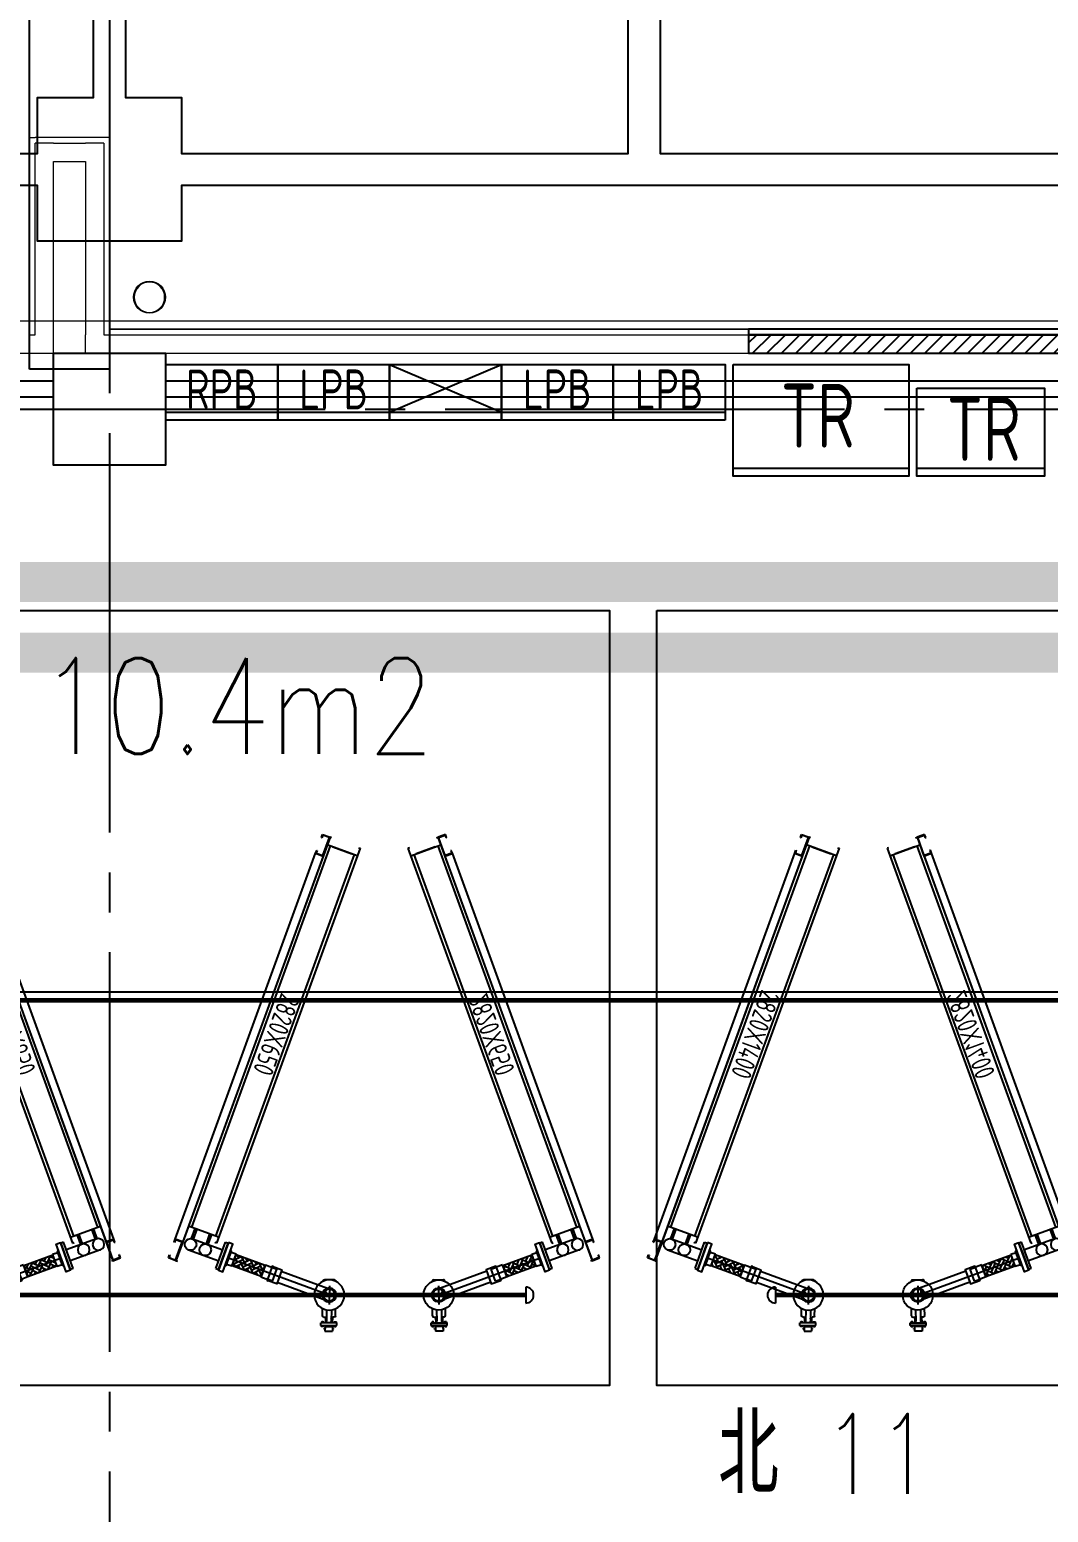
# Model space of a CAD drawing. Extents: x -18489 to 195597, y -1599 to 112111.
# Drawn here: x 12670 to 13308, y 8309 to 9237 of the extents above; entities that cross this region are included whole.
import ezdxf
from ezdxf.enums import TextEntityAlignment as Align

# ---------------------------------------------------------------- set-up
doc = ezdxf.new("R2010")
doc.units = 0
doc.header["$LTSCALE"] = 100
doc.linetypes.add('X-S-FAB-L10$0$COL-CEN-LIN', pattern=[3.25, 2.5, -0.25, 0.25, -0.25])
for name, color, linetype in [('188K-SM-03-F10-ARCH-PA-Y2257103$0$K-AREA', 53, 'Continuous'), ('188K-SM-03-F10-ARCH-PA-Y2257103$0$K-P1S-4.2-單抗', 53, 'Continuous'), ('188K-SM-03-F10-ARCH-PA-Y2257103$0$K-岩棉 2hr 7.5-單抗', 53, 'Continuous'), ('188K-SM-03-F10-ARCH-PA-Y2257103$0$K-岩棉 2hr 7.5-非抗', 53, 'Continuous'), ('188K-SM-03-F10-ELEC-EQ-Y2257103$0$X-F-L30-E-PPB-EQ-200K$0$E-LAY-EQPM', 150, 'Continuous'), ('188K-SM-03-F10-ELEC-EQ-Y2257103$0$X-F-L30-E-PPB-EQ-200K$0$E-LAY-TXT', 3, 'Continuous'), ('188K-SM-03-F10-ELEC-EQ-Y2257103$0$X-F-L30-E-PPB-EQ-200K$0$E-XTR-PNL', 150, 'Continuous'), ('188K-SM-07-F10-MECH-CR PIPE-Y2257103$0$00_AC_CHS_12℃', 4, 'Continuous'), ('188K-SM-07-F10-MECH-CR PIPE-Y2257103$0$00_AC_CHS_20℃', 3, 'Continuous'), ('188K-SM-07-F10-MECH-CR PIPE-Y2257103$0$00_DCC', 7, 'Continuous'), ('188K-SM-07-F10-MECH-CR PIPE-Y2257103$0$00_閥站分組', 1, 'Continuous'), ('X-S-FAB-L10$0$0-DIM-TXT', 8, 'Continuous'), ('X-S-FAB-L10$0$A-OBJE-MEP', 8, 'Continuous'), ('X-S-FAB-L10$0$A-WALL-EX', 8, 'Continuous'), ('X-S-FAB-L10$0$ASP_5', 8, 'Continuous'), ('X-S-FAB-L10$0$BLOCK', 8, 'Continuous'), ('X-S-FAB-L10$0$CCL', 8, 'X-S-FAB-L10$0$COL-CEN-LIN'), ('X-S-FAB-L10$0$COL-S', 8, 'Continuous'), ('X-S-FAB-L10$0$S-FNDN', 8, 'Continuous'), ('X-S-FAB-L10$0$S-SLAB-SHOW', 8, 'Continuous'), ('X-S-FAB-L10$0$Steel Frame-188K', 8, 'Continuous'), ('X-S-FAB-L10$0$WALL_188K_EX', 8, 'Continuous')]:
    doc.layers.add(name, color=color, linetype=linetype)
doc.styles.add('188K-SM-03-F10-ARCH-PA-Y2257103$0$Standard', font='txt.shx', dxfattribs={"bigfont": 'chineset.shx'})
doc.styles.add('188K-SM-03-F10-ELEC-EQ-Y2257103$0$X-F-L30-E-PPB-EQ-200K$0$aa-txt', font='isocp.shx', dxfattribs={"width": 0.8, "bigfont": 'china.shx'})
doc.styles.add('188K-SM-07-F10-MECH-CR PIPE-Y2257103$0$XFM1Q20-200k$0$12P7-XCM2P10$0$AA-TXT', font='simplex.shx', dxfattribs={"bigfont": 'china.shx'})
doc.styles.add('188K-SM-07-F10-MECH-CR PIPE-Y2257103$0$XFM1Q20-200k$0$aa-txt', font='isocp.shx', dxfattribs={"bigfont": 'chineset.shx'})
doc.styles.add('X-S-FAB-L10$0$CHINA', font='simplex.shx', dxfattribs={"width": 0.75, "bigfont": 'chineset.shx'})
doc.styles.add('X-S-FAB-L10$0$Standard', font='', dxfattribs={"width": 0.8})
doc.styles.add('X-S-FAB-L10$0$TG_NOTE_TEXT', font='simplex.shx', dxfattribs={"width": 0.75, "bigfont": 'chineset.shx'})
doc.styles.get('X-S-FAB-L10$0$Standard').set_extended_font_data('Microsoft JhengHei')

# ---------------------------------------------------------------- blocks, each defined once
blk = doc.blocks.new('X-S-FAB-L10$0$FAB2-L05')
at = {"layer": 'X-S-FAB-L10$0$CCL'}
for p, q in [((-13440, 11005), (-13440, 0)), ((-26880, 9720), (1210, 9720))]:
    blk.add_line(p, q, dxfattribs=at)
at = {"layer": 'X-S-FAB-L10$0$COL-S'}
blk.add_lwpolyline([(-13475, 9755), (-13405, 9755), (-13405, 9685), (-13475, 9685)], close=True, dxfattribs=at)
blk = doc.blocks.new('X-S-FAB-L10')
at = {"layer": 'X-S-FAB-L10$0$WALL_188K_EX'}
h = blk.add_hatch(dxfattribs=at)
h.set_pattern_fill('LINE', color=256, scale=2, angle=225)
h.set_pattern_definition([(225, (13218.3835, 9050), (4.49013, -4.49013), [])])
h.paths.add_polyline_path([(13520, 9046.5), (13120, 9046.5), (13120, 9035), (13520, 9035)])
at = {"layer": 'X-S-FAB-L10$0$A-OBJE-MEP', "lineweight": 0, "flags": 128}
blk.add_lwpolyline([(12754.5, 9070, 1), (12735.5, 9070, 1)], format="xyb", close=True, dxfattribs=at)
at = {"layer": 'X-S-FAB-L10$0$A-OBJE-MEP', "lineweight": 0}
blk.add_circle((12745, 9070), 10, dxfattribs=at)
at = {"layer": 'X-S-FAB-L10$0$A-WALL-EX', "lineweight": 0}
for p, q in [((12685, 9166.5), (12673.5, 9166.5)), ((12673.5, 9050), (12673.5, 9166.5)), ((12685, 9166.5), (12673.5, 9166.5)), ((12685, 9166.5), (12705, 9166.5)), ((12716.5, 9166.5), (12705, 9166.5)), ((12716.5, 9166.5), (12705, 9166.5)), ((12716.5, 9166.5), (12716.5, 9050)), ((12673.5, 9046.5), (12673.5, 9050)), ((12673.5, 9046.5), (12673.5, 9050)), ((12716.5, 9050), (12716.5, 9046.5)), ((12716.5, 9050), (12716.5, 9046.5)), ((13120, 9050), (13120, 9035)), ((12670, 9046.5), (12673.5, 9046.5)), ((12716.5, 9046.5), (12720, 9046.5)), ((12720, 9046.5), (13120, 9046.5))]:
    blk.add_line(p, q, dxfattribs=at)
at = {"layer": 'X-S-FAB-L10$0$A-WALL-EX', "lineweight": 0, "flags": 128}
for points in [[(12670, 9170), (12673.5, 9170)], [(12716.5, 9170), (12673.5, 9170)], [(12720, 9170), (12716.5, 9170)], [(12720, 9050), (12720, 9170)], [(12685, 9046.5), (12685, 9155)], [(12685, 9155), (12705, 9155)], [(12705, 9155), (12705, 9046.5)], [(13120, 9050), (12720, 9050)], [(12720, 9050), (13120, 9050)], [(12720, 9050), (13120, 9050)], [(12720, 9050), (13120, 9050)], [(12720, 9050), (13120, 9050)], [(12720, 9050), (15120, 9050)], [(12720, 9050), (15120, 9050)], [(12720, 9050), (15120, 9050)], [(12685, 9035), (12685, 9046.5)], [(12705, 9035), (12705, 9046.5)], [(7705, 9035), (12685, 9035)], [(12705, 9035), (13120, 9035)]]:
    blk.add_lwpolyline(points, dxfattribs=at)
at = {"layer": 'X-S-FAB-L10$0$ASP_5'}
for p, q in [((12720, 9950), (12720, 9025)), ((12670, 9025), (12670, 9900)), ((12720, 9025), (12670, 9025))]:
    blk.add_line(p, q, dxfattribs=at)
at = {"layer": 'X-S-FAB-L10$0$COL-S'}
for p, q in [((12685, 9035), (12755, 9035)), ((12685, 8965), (12685, 9035)), ((12755, 9035), (12755, 8965)), ((12755, 8965), (12685, 8965))]:
    blk.add_line(p, q, dxfattribs=at)
at = {"layer": 'X-S-FAB-L10$0$S-FNDN', "lineweight": 0, "flags": 128}
blk.add_lwpolyline([(11070, 4530), (11935, 4530), (11935, -55), (12665, -55), (12665, -270), (15175, -270), (15175, -55), (15905, -55), (15905, 4530), (16672.5, 4530), (16672.5, 5003), (15905, 5003), (15905, 9055), (11935, 9055), (11935, 5003), (11070, 5003)], close=True, dxfattribs=at)
at = {"layer": 'X-S-FAB-L10$0$S-SLAB-SHOW', "lineweight": 0, "flags": 128}
blk.add_lwpolyline([(12670, 9055), (12389, 9055), (12389, 9365), (12517, 9365), (12517, 9355), (12537, 9355), (12537, 9650), (12670, 9650)], close=True, dxfattribs=at)
at = {"layer": 'X-S-FAB-L10$0$Steel Frame-188K'}
blk.add_lwpolyline([(14507.247, 9140), (12765, 9140), (12765, 9105), (12675, 9105), (12675, 9140), (11900, 9140), (11900, 9130), (11860, 9130), (11860, 9140), (11060, 9140), (11060, 9130), (11020, 9130), (10220, 9132.409), (10220, 9130), (10180, 9130), (9380, 9133.226)], dxfattribs=at)
for points in [[(12710, 9325.815), (12323.561, 9325.815), (12323.561, 9160), (12675, 9160), (12675, 9195), (12710, 9195)], [(13044.606, 9325.815), (12730, 9325.815), (12730, 9195), (12765, 9195), (12765, 9160), (13044.606, 9160)], [(13344.606, 9325.815), (13064.606, 9325.815), (13064.606, 9160), (13344.606, 9160)]]:
    blk.add_lwpolyline(points, close=True, dxfattribs=at)
at = {"layer": 'X-S-FAB-L10$0$WALL_188K_EX'}
for points in [[(13520, 9050), (13120, 9050), (13120, 9046.5), (13520, 9046.5)], [(13520, 9046.5), (13120, 9046.5), (13120, 9035), (13520, 9035)]]:
    blk.add_lwpolyline(points, close=True, dxfattribs=at)
at = {"layer": 'X-S-FAB-L10$0$BLOCK'}
blk.add_blockref('X-S-FAB-L10$0$FAB2-L05', (26160, -720), dxfattribs=at)
at = {"style": 'X-S-FAB-L10$0$TG_NOTE_TEXT', "width": 0.5, "flags": 1}
for p in [(7463.301, 9020), (18268.251, 8649), (11197.77, 4800.167), (16485.801, 4800.167), (25420.27, 2635), (13360, 320.001, 0), (7463.301, -33.333)]:
    blk.add_attdef('WH', text='', height=20, dxfattribs=at).set_placement(p, align=Align.BOTTOM_LEFT)
at = {"width": 0.5}
for style, p in [('X-S-FAB-L10$0$TG_NOTE_TEXT', (7585, 9020)), ('X-S-FAB-L10$0$TG_NOTE_TEXT', (18389.95, 8649)), ('X-S-FAB-L10$0$TG_NOTE_TEXT', (11117.5, 4813.5)), ('X-S-FAB-L10$0$TG_NOTE_TEXT', (16607.5, 4813.5)), ('X-S-FAB-L10$0$TG_NOTE_TEXT', (25350, 2635)), ('X-S-FAB-L10$0$Standard', (13129.375, 325.001, 0)), ('X-S-FAB-L10$0$TG_NOTE_TEXT', (7585, -20))]:
    blk.add_attdef('DESC', text='', height=10, dxfattribs=dict(at, style=style)).set_placement(p, align=Align.BOTTOM_LEFT)
for tag, style, p in [('TYPE', 'X-S-FAB-L10$0$TG_NOTE_TEXT', (7619.286, 9020)), ('NO', 'X-S-FAB-L10$0$TG_NOTE_TEXT', (7650.095, 9020)), ('TYPE', 'X-S-FAB-L10$0$TG_NOTE_TEXT', (18424.236, 8649)), ('NO', 'X-S-FAB-L10$0$TG_NOTE_TEXT', (18455.045, 8649)), ('NO', 'X-S-FAB-L10$0$TG_NOTE_TEXT', (11088.595, 4813.5)), ('TYPE', 'X-S-FAB-L10$0$TG_NOTE_TEXT', (11151.786, 4813.5)), ('TYPE', 'X-S-FAB-L10$0$TG_NOTE_TEXT', (16641.786, 4813.5)), ('NO', 'X-S-FAB-L10$0$TG_NOTE_TEXT', (16672.595, 4813.5)), ('NO', 'X-S-FAB-L10$0$TG_NOTE_TEXT', (25313, 2635)), ('TYPE', 'X-S-FAB-L10$0$TG_NOTE_TEXT', (25350, 2635)), ('NO', 'X-S-FAB-L10$0$Standard', (13100, 320.001, 0)), ('TYPE', 'X-S-FAB-L10$0$Standard', (13129.375, 320.001, 0)), ('TYPE', 'X-S-FAB-L10$0$TG_NOTE_TEXT', (7619.286, -20)), ('NO', 'X-S-FAB-L10$0$TG_NOTE_TEXT', (7650.095, -20))]:
    blk.add_attdef(tag, text='', height=10, dxfattribs=dict(at, style=style)).set_placement(p, align=Align.BOTTOM_RIGHT)
at = {"style": 'X-S-FAB-L10$0$TG_NOTE_TEXT', "width": 0.5, "flags": 1}
for rotation, p in [(180, (43, 7480)), (180, (943, 7480)), (90, (24310, 3717.77)), (270, (17080, 1711.699))]:
    blk.add_attdef('WH', text='', height=20, rotation=rotation, dxfattribs=at).set_placement(p, align=Align.BOTTOM_LEFT)
at = {"width": 0.5}
for rotation, style, p in [(180, 'X-S-FAB-L10$0$Standard', (317.625, 7480)), (180, 'X-S-FAB-L10$0$Standard', (1217.625, 7480)), (90, 'X-S-FAB-L10$0$TG_NOTE_TEXT', (24310, 3647.5)), (270, 'X-S-FAB-L10$0$TG_NOTE_TEXT', (17080, 1605))]:
    blk.add_attdef('DESC', text='', height=10, rotation=rotation, dxfattribs=dict(at, style=style)).set_placement(p, align=Align.BOTTOM_LEFT)
for tag, rotation, style, p in [('TYPE', 180, 'X-S-FAB-L10$0$Standard', (317.625, 7480)), ('NO', 180, 'X-S-FAB-L10$0$Standard', (347, 7480)), ('TYPE', 180, 'X-S-FAB-L10$0$Standard', (1217.625, 7480)), ('NO', 180, 'X-S-FAB-L10$0$Standard', (1247, 7480)), ('TYPE', 90, 'X-S-FAB-L10$0$TG_NOTE_TEXT', (24310, 3647.5)), ('NO', 90, 'X-S-FAB-L10$0$TG_NOTE_TEXT', (24310, 3610.5)), ('TYPE', 270, 'X-S-FAB-L10$0$TG_NOTE_TEXT', (17080, 1605)), ('NO', 270, 'X-S-FAB-L10$0$TG_NOTE_TEXT', (17080, 1573))]:
    blk.add_attdef(tag, text='', height=10, rotation=rotation, dxfattribs=dict(at, style=style)).set_placement(p, align=Align.BOTTOM_RIGHT)
at = {"layer": 'X-S-FAB-L10$0$0-DIM-TXT', "style": 'X-S-FAB-L10$0$CHINA', "width": 0.75}
for p in [(667.414, 7855.1, -2689.4), (22627.353, 6728.814), (25644.722, 6728.814), (24778.787, 5569.051), (1118.252, 4980), (417.801, 4594.623), (23874.84, 4355), (22927.43, 4330.122), (23749.869, 3901.367), (417.801, 3765.236), (1118.252, 3730), (417.801, 3115.79), (536.882, 2227.832), (16908.994, 1782.652), (888.445, 880.466), (16977.43, 750), (18878.841, 750), (25641.221, 553.233), (21364.03, 526.894)]:
    blk.add_attdef('HIG', text='', height=80, dxfattribs=at).set_placement(p, align=Align.MIDDLE_LEFT)
blk = doc.blocks.new('188K-SM-03-F10-ELEC-EQ-Y2257103')
at = {"layer": '188K-SM-03-F10-ELEC-EQ-Y2257103$0$X-F-L30-E-PPB-EQ-200K$0$E-LAY-EQPM'}
for p, q in [((12895.32, 9028), (12965.32, 8998)), ((12895.32, 8998), (12965.32, 9028)), ((12755.32, 8998), (13105.32, 8998))]:
    blk.add_line(p, q, dxfattribs=at)
for points in [[(12825.32, 8993), (12755.32, 8993), (12755.32, 9028), (12825.32, 9028)], [(12895.32, 8993), (12825.32, 8993), (12825.32, 9028), (12895.32, 9028)], [(12965.32, 8993), (12895.32, 8993), (12895.32, 9028), (12965.32, 9028)], [(13035.32, 8993), (12965.32, 8993), (12965.32, 9028), (13035.32, 9028)], [(13105.32, 8993), (13035.32, 8993), (13035.32, 9028), (13105.32, 9028)]]:
    blk.add_lwpolyline(points, close=True, dxfattribs=at)
at = {"layer": '188K-SM-03-F10-ELEC-EQ-Y2257103$0$X-F-L30-E-PPB-EQ-200K$0$E-XTR-PNL'}
for p, q in [((13110.32, 8963), (13220.32, 8963)), ((13225.32, 8963), (13305.32, 8963))]:
    blk.add_line(p, q, dxfattribs=at)
for points in [[(13110.32, 9028), (13220.32, 9028), (13220.32, 8958), (13110.32, 8958)], [(13225.32, 9013), (13305.32, 9013), (13305.32, 8958), (13225.32, 8958)]]:
    blk.add_lwpolyline(points, close=True, dxfattribs=at)
at = {"layer": '188K-SM-03-F10-ELEC-EQ-Y2257103$0$X-F-L30-E-PPB-EQ-200K$0$E-LAY-TXT', "style": '188K-SM-03-F10-ELEC-EQ-Y2257103$0$X-F-L30-E-PPB-EQ-200K$0$aa-txt', "width": 0.8}
for s, p in [('RPB', (12790.32, 9012.33)), ('LPB', (12860.32, 9012.33)), ('LPB', (13000.32, 9012.33)), ('LPB', (13070.32, 9012.33))]:
    blk.add_text(s, height=25, dxfattribs=at).set_placement(p, align=Align.MIDDLE_CENTER)
at = {"layer": '188K-SM-03-F10-ELEC-EQ-Y2257103$0$X-F-L30-E-PPB-EQ-200K$0$E-XTR-PNL', "style": '188K-SM-03-F10-ELEC-EQ-Y2257103$0$X-F-L30-E-PPB-EQ-200K$0$aa-txt', "width": 0.8}
for p in [(13163.38, 8995.92), (13267.26, 8987.66)]:
    blk.add_text('TR', height=40, dxfattribs=at).set_placement(p, align=Align.MIDDLE_CENTER)
blk = doc.blocks.new('188K-SM-07-F10-MECH-CR PIPE-Y2257103$0$XFM1P20-200k$0$005')
at = {"layer": '188K-SM-07-F10-MECH-CR PIPE-Y2257103$0$00_DCC'}
h = blk.add_hatch(dxfattribs=at)
h.set_pattern_fill('AR-HBONE', color=60, scale=0.430893, angle=360, style=0)
h.set_pattern_definition([(135, (-2258.2576, -4619.8331), (-8e-16, 2.4374981), [5.1707143, -1.7235714]), (45, (-2259.4764, -4618.6144), (-8e-16, 2.4374981), [5.1707143, -1.7235714])])
h.paths.add_polyline_path([(21.88125, -3.01625), (21.88125, 3.01625), (5.88125, 3.01625), (5.88125, -3.01625)])
edge = h.paths.add_edge_path(flags=17)
edge.add_line((21.88125, 3.01625), (21.88125, -3.01625))
at = {"layer": '188K-SM-07-F10-MECH-CR PIPE-Y2257103$0$00_DCC', "color": 60}
for p, q in [((5.88125, 3.31625), (3, 3.31625)), ((5.88125, 3.31625), (5.88125, -3.31625)), ((21.88125, 3.01625), (5.88125, 3.01625)), ((5.88125, 3.01625), (5.88125, -3.01625)), ((21.88125, 3.31625), (24.7625, 3.31625)), ((21.88125, 3.31625), (21.88125, -3.31625)), ((21.88125, 3.01625), (21.88125, -3.01625)), ((21.88125, -3.01625), (21.88125, 3.01625)), ((28.2625, 3.31625), (24.7625, 3.31625)), ((28.2625, 3.31625), (28.2625, -3.31625)), ((5.88125, -3.31625), (3, -3.31625)), ((21.88125, -3.01625), (5.88125, -3.01625)), ((21.88125, -3.31625), (28.2625, -3.31625)), ((28.2625, -3.31625), (25.38125, -3.31625))]:
    blk.add_line(p, q, dxfattribs=at)
for points in [[(0, -7.6), (0, 7.6), (2.38125, 7.6), (2.38125, -7.6), (0, -7.6)], [(2.38125, 3.8975), (3, 3.8975), (3, -3.8975), (2.38125, -3.8975)]]:
    blk.add_lwpolyline(points, dxfattribs=at)
blk = doc.blocks.new('188K-SM-07-F10-MECH-CR PIPE-Y2257103$0$DCC_配管')
at = {"layer": '188K-SM-07-F10-MECH-CR PIPE-Y2257103$0$00_DCC', "color": 60}
for p, q in [((-64.6, 32.32, 0), (-64.61, 32.32, 0)), ((-63.2, 32.48, 0), (-58.33, 28.64, 0)), ((-77.84, 15.55, 0), (-75.14, 18.98, 0)), ((-71.24, 26.73, 0), (-62.06, 19.48, 0)), ((-63.02, 27.7, 0), (-70.28, 18.51, 0)), ((-36.38, 8.77), (-67.65, 19.59, 0)), ((-66.65, 23.11, 0), (-3.17, 1.1)), ((-33.99, 15.66), (-65.45, 26.55, 0)), ((-58.16, 27.23, 0), (-58.16, 27.23, 0)), ((-82.43, 11.23, 0), (-81.37, 12.58, 0)), ((-74.54, 5, 0), (-82.43, 11.23, 0)), ((-82.36, 10.51, 0), (-82.1, 10.83, 0)), ((-81.66, 9.81, 0), (-82.32, 10.34, 0)), ((-82.14, 10.34, 0), (-81.89, 10.66, 0)), ((-81.7, 9.99, 0), (-81.45, 10.31, 0)), ((-81.48, 9.82, 0), (-81.23, 10.13, 0)), ((-81.37, 12.58, 0), (-73.47, 6.34, 0)), ((-80.65, 12.67, 0), (-80.9, 12.35, 0)), ((-80.43, 12.5, 0), (-80.68, 12.18, 0)), ((-79.81, 12.15, 0), (-80.47, 12.67, 0)), ((-79.99, 12.15, 0), (-80.24, 11.83, 0)), ((-79.77, 11.98, 0), (-80.02, 11.66, 0)), ((-76.96, 13.5, 0), (-79.06, 10.84, 0)), ((-73.6, 16.72, 0), (-78, 11.14, 0)), ((-77.68, 14.15, 0), (-77.2, 13.77, 0)), ((-73.6, 10.85, 0), (-75.7, 8.18, 0)), ((-71.25, 14.87, 0), (-75.63, 9.32, 0)), ((-72.8, 10.3, 0), (-73.28, 10.68, 0)), ((-71.4, 10.47, 0), (-68.69, 13.89, 0)), ((-80.7, 9.11, 0), (-82.52, 6.8, 0)), ((-78.82, 3.89, 0), (-82.52, 6.8, 0)), ((-82.19, 8.1, 0), (-81.89, 8.5, 0)), ((-81.76, 7.76, 0), (-82.19, 8.1, 0)), ((-81.45, 8.15, 0), (-81.89, 8.5, 0)), ((-77, 6.19, 0), (-80.7, 9.11, 0)), ((-79.35, 8.8, 0), (-79.72, 8.34, 0)), ((-77, 6.19, 0), (-78.82, 3.89, 0)), ((-78.07, 4.85, 0), (-77.63, 4.5, 0)), ((-77.61, 7.43, 0), (-77.98, 6.96, 0)), ((-77.76, 5.24, 0), (-77.32, 4.89, 0)), ((-77.63, 4.5, 0), (-77.32, 4.89, 0)), ((-76.13, 5.6, 0), (-75.88, 5.92, 0)), ((-76.09, 5.42, 0), (-75.43, 4.9, 0)), ((-75.91, 5.42, 0), (-75.66, 5.74, 0)), ((-75.47, 5.08, 0), (-75.22, 5.4, 0)), ((-75.25, 4.9, 0), (-75, 5.22, 0)), ((-74.43, 7.76, 0), (-74.68, 7.44, 0)), ((-74.54, 5, 0), (-73.47, 6.34, 0)), ((-74.21, 7.58, 0), (-74.46, 7.26, 0)), ((-74.25, 7.76, 0), (-73.59, 7.24, 0)), ((-73.77, 7.24, 0), (-74.02, 6.92, 0)), ((-73.55, 7.06, 0), (-73.8, 6.74, 0)), ((1.2, 3.45), (-1.2, -3.45))]:
    blk.add_line(p, q, dxfattribs=at)
at = {"layer": '188K-SM-07-F10-MECH-CR PIPE-Y2257103$0$00_DCC', "color": 60, "elevation": 0}
for points in [[(-27.62, 14.58), (-33.64, 16.67), (-36.73, 7.76), (-30.71, 5.67)], [(-28.33, 14.83), (-27.62, 14.58), (-30.71, 5.67), (-31.42, 5.91)]]:
    blk.add_lwpolyline(points, dxfattribs=at)
at = {"layer": '188K-SM-07-F10-MECH-CR PIPE-Y2257103$0$00_DCC', "color": 60}
for centre, radius in [((-66.65, 23.1, 0), 9.44), ((-66.65, 23.11, 0), 4.44), ((-66.65, 23.11, 0), 3.65)]:
    blk.add_circle(centre, radius, dxfattribs=at)
for centre, radius, start, end in [((-63.82, 31.7, 0), 1, 51.70966, 141.70966), ((-58.95, 27.85, 0), 1, 321.70966, 51.70966), ((-65.31, 24.87, 0), 2.22, 232.78899, 50.63033), ((-82.23, 10.45, 0), 0.143, 154.39004, 309.02928), ((-82.23, 10.89, 0), 0.143, 334.39004, 51.70966), ((-81.73, 10.39, 0), 0.406, 188.10684, 275.31248), ((-82.01, 10.72, 0), 0.143, 334.39004, 129.02928), ((-81.85, 10.25, 0), 0.406, 8.10684, 95.31248), ((-81.57, 9.93, 0), 0.143, 154.39004, 309.02928), ((-81.36, 10.2, 0), 0.143, 334.39004, 129.02928), ((-81.14, 10.02, 0), 0.143, 51.70966, 129.02928), ((-80.99, 12.46, 0), 0.143, 231.70966, 309.02928), ((-80.77, 12.29, 0), 0.143, 154.39004, 309.02928), ((-80.28, 12.23, 0), 0.406, 188.10684, 275.31248), ((-80.56, 12.56, 0), 0.143, 334.39004, 129.02928), ((-80.39, 12.09, 0), 0.406, 8.10684, 95.31248), ((-80.11, 11.77, 0), 0.143, 154.39004, 309.02928), ((-79.89, 11.59, 0), 0.143, 154.39004, 231.70966), ((-79.9, 12.04, 0), 0.143, 334.39004, 129.02928), ((-78.76, 11.79, 0), 1, 231.70966, 321.70966), ((-77.06, 14.93, 0), 1, 141.70966, 231.70966), ((-77.82, 12.98, 0), 1, 321.70966, 51.70966), ((-74.84, 8.7, 0), 1, 141.70966, 231.70966), ((-73.9, 9.89, 0), 1, 51.70966, 141.70966), ((-72.18, 11.09, 0), 1, 231.70966, 321.70966), ((-76, 5.54, 0), 0.143, 154.39004, 309.02928), ((-76.01, 5.98, 0), 0.143, 334.39004, 51.70966), ((-75.51, 5.48, 0), 0.406, 188.10684, 275.31248), ((-75.79, 5.8, 0), 0.143, 334.39004, 129.02928), ((-75.62, 5.34, 0), 0.406, 8.10684, 95.31248), ((-75.35, 5.01, 0), 0.143, 154.39004, 309.02928), ((-75.13, 5.28, 0), 0.143, 334.39004, 129.02928), ((-74.91, 5.11, 0), 0.143, 51.70966, 129.02928), ((-74.77, 7.55, 0), 0.143, 231.70966, 309.02928), ((-74.55, 7.38, 0), 0.143, 154.39004, 309.02928), ((-74.06, 7.32, 0), 0.406, 188.10684, 275.31248), ((-74.34, 7.65, 0), 0.143, 334.39004, 129.02928), ((-74.17, 7.18, 0), 0.406, 8.10684, 95.31248), ((-73.89, 6.86, 0), 0.143, 154.39004, 309.02928), ((-73.67, 6.68, 0), 0.143, 154.39004, 231.70966), ((-73.68, 7.12, 0), 0.143, 334.39004, 129.02928)]:
    blk.add_arc(centre, radius, start, end, dxfattribs=at)
at = {"layer": '188K-SM-07-F10-MECH-CR PIPE-Y2257103$0$00_DCC', "color": 60, "xscale": 1.210111893907765, "yscale": 1.210111893907765, "zscale": 1.210111893907765, "rotation": 160.8548292855056}
blk.add_blockref('188K-SM-07-F10-MECH-CR PIPE-Y2257103$0$XFM1P20-200k$0$005', (0, 0), dxfattribs=at)
blk = doc.blocks.new('188K-SM-07-F10-MECH-CR PIPE-Y2257103$0$DCC-3_2.82x0.65')
at = {"layer": '188K-SM-07-F10-MECH-CR PIPE-Y2257103$0$00_DCC'}
for p, q in [((-0.68, -1.88), (0, 0)), ((0, 0), (4.7, -1.71)), ((-0.38, -1.99), (-0.68, -1.88)), ((0.19, -0.41), (-0.38, -1.99)), ((4.29, -1.9), (0.19, -0.41)), ((0.23, -13.05), (4.29, -1.9)), ((4.7, -1.71), (0.42, -13.46)), ((-4.32, -11.73), (0.37, -13.44)), ((-4.28, -11.75), (-3.59, -9.87)), ((0.42, -13.46), (-4.28, -11.75)), ((-3.29, -9.98), (-3.87, -11.55)), ((-3.87, -11.55), (0.23, -13.05)), ((-3.59, -9.87), (-3.29, -9.98)), ((-92.85, -255.13), (-92.17, -253.25)), ((-92.55, -255.24), (-92.85, -255.13)), ((-91.98, -253.66), (-92.55, -255.24)), ((-87.47, -254.96), (-92.17, -253.25)), ((-92.17, -253.25), (-87.47, -254.96)), ((-87.88, -255.15), (-91.98, -253.66)), ((-91.94, -266.3), (-87.88, -255.15)), ((-87.47, -254.96), (-91.75, -266.71)), ((-96.44, -265), (-95.76, -263.12)), ((-91.75, -266.71), (-96.44, -265)), ((-95.46, -263.23), (-96.03, -264.8)), ((-96.03, -264.8), (-91.94, -266.3)), ((-95.76, -263.12), (-95.46, -263.23))]:
    blk.add_line(p, q, dxfattribs=at)
at = {"layer": '188K-SM-07-F10-MECH-CR PIPE-Y2257103$0$00_DCC', "color": 24}
for p, q in [((4.71, -1.71), (-91.75, -266.71)), ((-91.75, -266.71), (-90.81, -267.05))]:
    blk.add_line(p, q, dxfattribs=at)
at = {"layer": '188K-SM-07-F10-MECH-CR PIPE-Y2257103$0$00_DCC', "color": 40}
for p, q in [((4.88, -7.1), (-81.99, -245.78)), ((23.5, -8.56), (-66.45, -255.7)), ((21.79, -13.26), (3, -6.41)), ((21.79, -13.26), (3, -6.41)), ((5.65, -2.06), (4.71, -1.71)), ((6.38, -7.65), (18.4, -12.03)), ((22.56, -8.22), (23.5, -8.56)), ((19.91, -12.57), (-66.96, -251.26)), ((-65.08, -251.94), (-83.87, -245.1)), ((-81.92, -252.88), (-79.64, -246.64)), ((-80.79, -253.3), (-78.52, -247.05)), ((-72.71, -256.24), (-70.43, -249.99)), ((-71.58, -256.65), (-69.31, -250.4)), ((-81.36, -253.09), (-62.47, -259.97)), ((-66.45, -255.7), (-67.39, -255.36)), ((-66.72, -271.62), (-60.72, -255.18)), ((-65.02, -272.24), (-59.03, -255.8)), ((-60.72, -255.18), (-59.03, -255.8)), ((-83.85, -259.95), (-64.97, -266.83)), ((-66.72, -271.62), (-65.02, -272.24))]:
    blk.add_line(p, q, dxfattribs=at)
at = {"layer": '188K-SM-07-F10-MECH-CR PIPE-Y2257103$0$00_DCC', "color": 3}
for p, q in [((-92.17, -253.25), (-4.32, -11.73)), ((0.37, -13.44), (-87.47, -254.96))]:
    blk.add_line(p, q, dxfattribs=at)
at = {"layer": '188K-SM-07-F10-MECH-CR PIPE-Y2257103$0$00_DCC'}
blk.add_lwpolyline([(-0.83, -1.82), (-0.68, -1.88)], dxfattribs=at)
at = {"layer": '188K-SM-07-F10-MECH-CR PIPE-Y2257103$0$00_DCC', "color": 40}
for centre in [(-82.61, -256.52), (-73.4, -259.87)]:
    blk.add_circle(centre, 3.65, dxfattribs=at)
at = {"layer": '188K-SM-07-F10-MECH-CR PIPE-Y2257103$0$00_DCC', "xscale": -1, "rotation": 320.8337698537623}
blk.add_blockref('188K-SM-07-F10-MECH-CR PIPE-Y2257103$0$DCC_配管', (-62.03, -264.02), dxfattribs=at)
at = {"layer": '188K-SM-07-F10-MECH-CR PIPE-Y2257103$0$00_DCC', "color": 40, "style": '188K-SM-07-F10-MECH-CR PIPE-Y2257103$0$XFM1Q20-200k$0$aa-txt', "width": 0.8}
blk.add_text('2820X650', height=12.5, rotation=249.97894, dxfattribs=at).set_placement((-28.8, -125.26), align=Align.MIDDLE)
blk = doc.blocks.new('188K-SM-07-F10-MECH-CR PIPE-Y2257103$0$DCC-2_2.82x1.4')
at = {"layer": '188K-SM-07-F10-MECH-CR PIPE-Y2257103$0$00_DCC', "color": 4}
for p, q in [((278.05, 32.11), (260.55, 32.11)), ((260.55, 30.31), (260.55, 32.11)), ((278.05, 30.31), (260.55, 30.31)), ((265.65, 10.21), (265.65, 30.31)), ((272.95, 10.21), (272.95, 30.31)), ((278.05, 30.31), (278.05, 32.11)), ((0, 25.01), (263, 25.11)), ((0, 24.01), (0, 25.01)), ((5, 25.01), (5, 5.01)), ((5, 25.01), (5, 5.01)), ((5, 23.01), (259, 23.11)), ((5, 8.61), (5, 21.41)), ((259, 25.11), (259, 5.11)), ((265.65, 20.61), (259, 20.61)), ((265.65, 19.41), (259, 19.41)), ((263, 25.11), (263, 24.11)), ((265.65, 10.81), (259, 10.81)), ((265.65, 9.61), (259, 9.61)), ((0, 6.01), (0, 5.01)), ((5, 7.01), (259, 7.11))]:
    blk.add_line(p, q, dxfattribs=at)
at = {"layer": '188K-SM-07-F10-MECH-CR PIPE-Y2257103$0$00_DCC', "color": 24}
for p, q in [((0, 5.01), (282, 5.11)), ((282, 5.11), (282, 6.11))]:
    blk.add_line(p, q, dxfattribs=at)
at = {"layer": '188K-SM-07-F10-MECH-CR PIPE-Y2257103$0$00_DCC'}
for p, q in [((0, 0), (0, 5)), ((0, 5), (12.5, 5)), ((2, 0), (0, 0)), ((12.18, 4.68), (0.32, 4.68)), ((0.32, 4.68), (0.32, 0.32)), ((0.32, 0.32), (2, 0.32)), ((2, 0.32), (2, 0)), ((10.5, 0), (10.5, 0.32)), ((10.5, 0.32), (12.18, 0.32)), ((12.5, 0), (10.5, 0)), ((12.18, 0.32), (12.18, 4.68)), ((12.5, 5), (12.5, 0)), ((12.5, -0.05), (12.5, 4.95)), ((269.5, 5.11), (269.5, 0.11)), ((269.5, 0.11), (269.5, 5.11)), ((269.5, 5.11), (282, 5.11)), ((271.5, 0.11), (269.5, 0.11)), ((281.68, 4.79), (269.82, 4.79)), ((269.82, 4.79), (269.82, 0.43)), ((269.82, 0.43), (271.5, 0.43)), ((271.5, 0.43), (271.5, 0.11)), ((280, 0.11), (280, 0.43)), ((280, 0.43), (281.68, 0.43)), ((282, 0.11), (280, 0.11)), ((281.68, 0.43), (281.68, 4.79)), ((282, 5.11), (282, 0.11))]:
    blk.add_line(p, q, dxfattribs=at)
at = {"layer": '188K-SM-07-F10-MECH-CR PIPE-Y2257103$0$00_DCC', "color": 3}
for p, q in [((12.5, 4.95), (269.5, 5.11)), ((269.5, 0.11), (12.5, -0.05))]:
    blk.add_line(p, q, dxfattribs=at)
at = {"layer": '188K-SM-07-F10-MECH-CR PIPE-Y2257103$0$00_DCC'}
blk.add_lwpolyline([(2, -0.16), (2, 0)], dxfattribs=at)
at = {"layer": '188K-SM-07-F10-MECH-CR PIPE-Y2257103$0$00_DCC', "color": 4}
for centre in [(269.3, 20.01), (269.3, 10.21)]:
    blk.add_circle(centre, 3.65, dxfattribs=at)
at = {"layer": '188K-SM-07-F10-MECH-CR PIPE-Y2257103$0$00_DCC', "xscale": -1, "rotation": 70.85482928510031}
blk.add_blockref('188K-SM-07-F10-MECH-CR PIPE-Y2257103$0$DCC_配管', (269.3, 32.11), dxfattribs=at)
at = {"layer": '188K-SM-07-F10-MECH-CR PIPE-Y2257103$0$00_DCC', "color": 4, "style": '188K-SM-07-F10-MECH-CR PIPE-Y2257103$0$XFM1Q20-200k$0$aa-txt', "width": 0.8}
blk.add_text('2820X1400', height=12.5, rotation=360, dxfattribs=at).set_placement((127.55, 15.83), align=Align.MIDDLE)
blk = doc.blocks.new('188K-SM-07-F10-MECH-CR PIPE-Y2257103')
at = {"layer": '188K-SM-07-F10-MECH-CR PIPE-Y2257103$0$00_AC_CHS_12℃', "ltscale": 1000, "const_width": 25}
blk.add_lwpolyline([(1851.868, 8891.806), (17554.694, 8891.806), (17554.694, 8533.781), (18869.339, 8533.781), (18869.339, 8210.953), (19145.512, 8210.953), (19145.512, 7193.101), (21593.159, 7193.101), (21593.159, 6074.065)], dxfattribs=at)
at = {"layer": '188K-SM-07-F10-MECH-CR PIPE-Y2257103$0$00_AC_CHS_20℃', "ltscale": 1000}
for p, q in [((12980.487, 8450.477, 0), (12980.487, 8440.477, 0)), ((13136.861, 8450.476, 0), (13136.861, 8440.476, 0))]:
    blk.add_line(p, q, dxfattribs=at)
at = {"layer": '188K-SM-07-F10-MECH-CR PIPE-Y2257103$0$00_AC_CHS_20℃', "ltscale": 1000, "const_width": 25}
blk.add_lwpolyline([(1851.868, 8847.601), (17514.253, 8847.601), (17514.253, 8489.576), (18832.722, 8489.576), (18832.722, 8166.748), (19093.353, 8166.748), (19093.353, 7148.896), (21554.57, 7148.896), (21554.57, 6074.065)], dxfattribs=at)
at = {"layer": '188K-SM-07-F10-MECH-CR PIPE-Y2257103$0$00_AC_CHS_20℃', "ltscale": 1000, "const_width": 3, "elevation": 0}
for points in [[(11705.861, 8445.477), (12980.487, 8445.477)], [(13136.861, 8445.476), (13877.676, 8445.476)]]:
    blk.add_lwpolyline(points, dxfattribs=at)
at = {"layer": '188K-SM-07-F10-MECH-CR PIPE-Y2257103$0$00_AC_CHS_20℃', "ltscale": 1000}
for centre, start, end in [((12980.487, 8445.477, 0), 270, 90), ((13136.861, 8445.476, 0), 90, 270)]:
    blk.add_arc(centre, 5, start, end, dxfattribs=at)
at = {"layer": '188K-SM-07-F10-MECH-CR PIPE-Y2257103$0$00_閥站分組', "ltscale": 1000}
for points in [[(11695.613, 8873.925), (13033.054, 8873.925), (13033.054, 8388.772), (11695.613, 8388.772)], [(13062.681, 8873.925), (13972.054, 8873.925), (13972.054, 8388.772), (13062.681, 8388.772)]]:
    blk.add_lwpolyline(points, close=True, dxfattribs=at)
at = {"layer": '188K-SM-07-F10-MECH-CR PIPE-Y2257103$0$00_DCC', "xscale": -1}
for p in [(12630.421, 8733.694), (12930.309, 8733.694)]:
    blk.add_blockref('188K-SM-07-F10-MECH-CR PIPE-Y2257103$0$DCC-3_2.82x0.65', p, dxfattribs=at)
at = {"layer": '188K-SM-07-F10-MECH-CR PIPE-Y2257103$0$00_DCC'}
blk.add_blockref('188K-SM-07-F10-MECH-CR PIPE-Y2257103$0$DCC-3_2.82x0.65', (12853.309, 8733.694), dxfattribs=at)
at = {"layer": '188K-SM-07-F10-MECH-CR PIPE-Y2257103$0$00_DCC', "rotation": 249.978940568662}
blk.add_blockref('188K-SM-07-F10-MECH-CR PIPE-Y2257103$0$DCC-2_2.82x1.4', (13153.196, 8733.694), dxfattribs=at)
at = {"layer": '188K-SM-07-F10-MECH-CR PIPE-Y2257103$0$00_DCC', "xscale": -1, "rotation": 110.021059431338}
blk.add_blockref('188K-SM-07-F10-MECH-CR PIPE-Y2257103$0$DCC-2_2.82x1.4', (13230.197, 8733.694), dxfattribs=at)
at = {"layer": '188K-SM-07-F10-MECH-CR PIPE-Y2257103$0$00_閥站分組', "style": '188K-SM-07-F10-MECH-CR PIPE-Y2257103$0$XFM1Q20-200k$0$12P7-XCM2P10$0$AA-TXT', "width": 0.8}
blk.add_text('北 11', height=50, dxfattribs=at).set_placement((13100.963, 8346.079), align=Align.MIDDLE_LEFT)
blk = doc.blocks.new('188K-SM-03-F10-ARCH-PA-Y2257103')
at = {"layer": '188K-SM-03-F10-ARCH-PA-Y2257103$0$K-AREA', "const_width": 3, "elevation": 0}
blk.add_lwpolyline([(1775, 8629.99), (2595, 8629.99), (2595, 8545), (2685, 8545), (2685, 8629.99), (3435, 8629.99), (3435, 8545), (3525, 8545), (3525, 8629.99), (4275, 8629.99), (4275, 8545), (4365, 8545), (4365, 8629.99), (17585, 8629.99)], dxfattribs=at)
at = {"layer": '188K-SM-03-F10-ARCH-PA-Y2257103$0$K-P1S-4.2-單抗'}
for p, q in [((15195, 8634.99, 0), (7525, 8634.99, 0)), ((15195, 8629.99, 0), (7525, 8629.99, 0))]:
    blk.add_line(p, q, dxfattribs=at)
at = {"layer": '188K-SM-03-F10-ARCH-PA-Y2257103$0$K-岩棉 2hr 7.5-單抗'}
for p, q in [((12685, 9017.5, 0), (12650, 9017.5, 0)), ((12685, 9007.5, 0), (12650, 9007.5, 0))]:
    blk.add_line(p, q, dxfattribs=at)
at = {"layer": '188K-SM-03-F10-ARCH-PA-Y2257103$0$K-岩棉 2hr 7.5-非抗'}
for p, q in [((13885, 9017.5, 0), (12755, 9017.5, 0)), ((13885, 9007.5, 0), (12755, 9007.5, 0))]:
    blk.add_line(p, q, dxfattribs=at)
at = {"layer": '188K-SM-03-F10-ARCH-PA-Y2257103$0$K-AREA', "style": '188K-SM-03-F10-ARCH-PA-Y2257103$0$Standard', "width": 0.8}
blk.add_text('10.4m2', height=60, dxfattribs=at).set_placement((12676.23, 8784.18, 0))

msp = doc.modelspace()

# ---------------------------------------------------------------- block references
for name in ['188K-SM-03-F10-ELEC-EQ-Y2257103', 'X-S-FAB-L10']:
    msp.add_blockref(name, (0, 0))

# ---------------------------------------------------------------- next in the draw order: block references
msp.add_blockref('188K-SM-07-F10-MECH-CR PIPE-Y2257103', (0, 0))

# ---------------------------------------------------------------- next in the draw order: block references
msp.add_blockref('188K-SM-03-F10-ARCH-PA-Y2257103', (0, 0))

doc.saveas('drawing.dxf')
